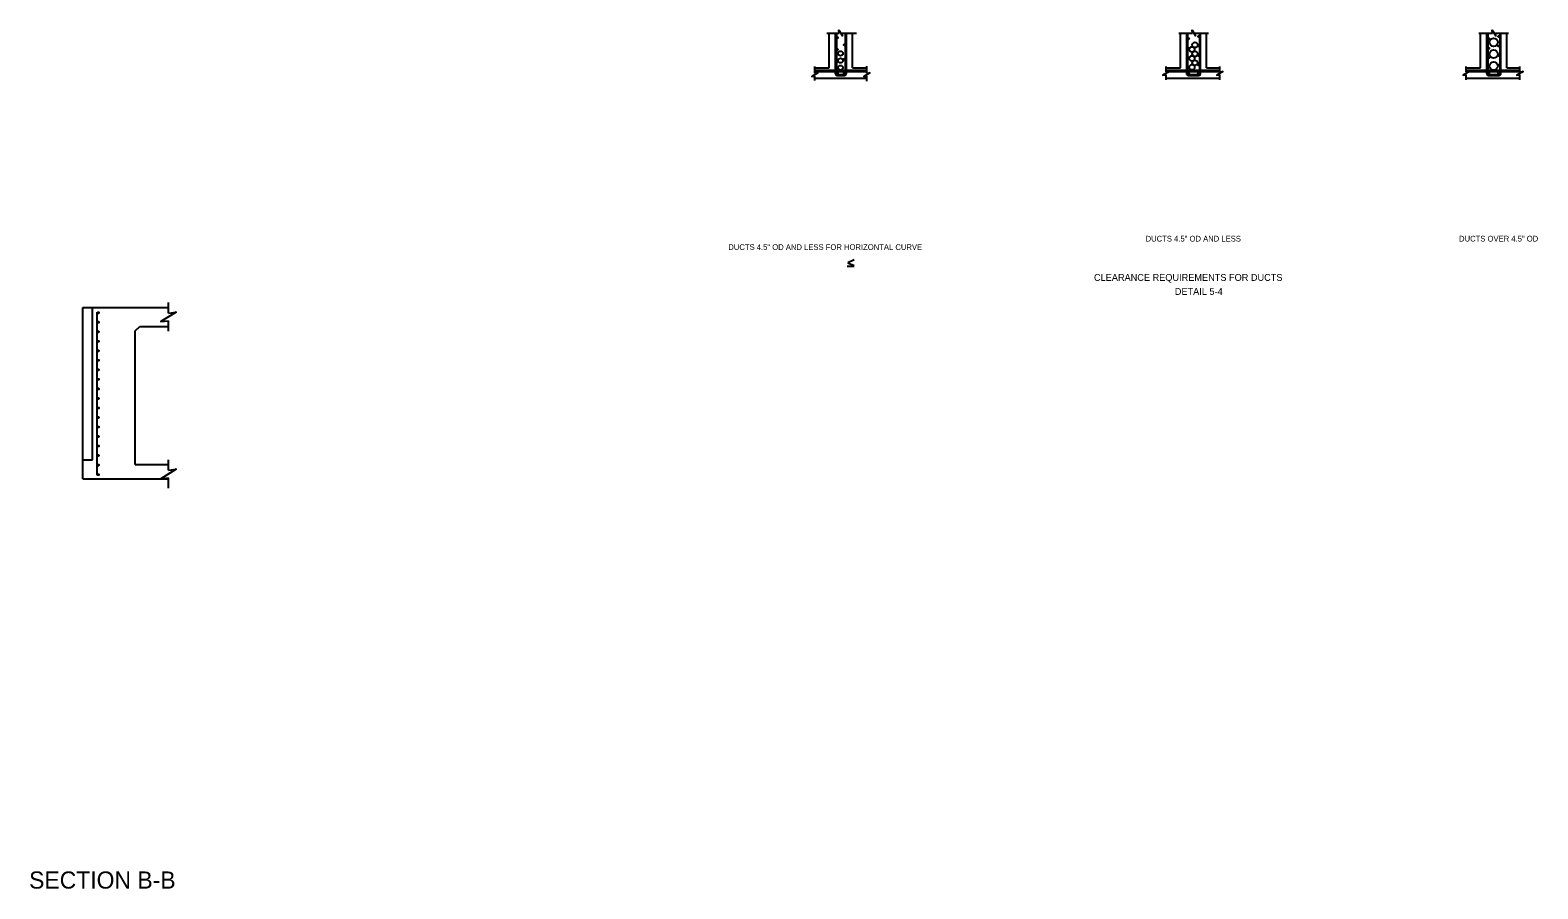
# Model space of a CAD drawing. Extents: x -409 to -267, y 350 to 478.
# Drawn here: x -330.2 to -277.5, y 353.4 to 383.5 of the extents above; entities that cross this region are included whole.
import ezdxf

# ---------------------------------------------------------------- set-up
doc = ezdxf.new("R2010")
doc.units = 0
for name, color, linetype in [('57 Undefined', 7, 'Continuous'), ('str_Concrete-A', 7, 'Continuous'), ('str_Non-Metallic-Components-B', 7, 'Continuous'), ('str_Reinforcement-A', 7, 'Continuous')]:
    doc.layers.add(name, color=color, linetype=linetype)

msp = doc.modelspace()

# ---------------------------------------------------------------- linework, layer by layer
at = {"layer": '57 Undefined'}
for p, q in [((-301.401, 375.206), (-301.654, 375.206)), ((-301.407, 375.447), (-301.633, 375.336)), ((-301.633, 375.336), (-301.402, 375.25))]:
    msp.add_line(p, q, dxfattribs=at)
at = {"layer": 'str_Concrete-A'}
for p, q in [((-302.357, 383.385), (-301.925, 383.385)), ((-302.278, 382.164), (-302.278, 383.385)), ((-301.825, 383.385), (-301.329, 383.385)), ((-301.467, 382.164), (-301.467, 383.385)), ((-290.046, 383.385), (-289.57, 383.385)), ((-289.987, 382.164), (-289.987, 383.385)), ((-289.47, 383.385), (-289.008, 383.385)), ((-289.071, 382.164), (-289.071, 383.385)), ((-279.54, 383.385), (-279.064, 383.385)), ((-279.481, 382.164), (-279.481, 383.385)), ((-278.964, 383.385), (-278.502, 383.385)), ((-278.566, 382.164), (-278.566, 383.385)), ((-302.782, 382.007), (-302.782, 382.213)), ((-302.782, 382.164), (-302.278, 382.164)), ((-302.782, 381.978), (-302.782, 382.125)), ((-301.467, 382.164), (-300.967, 382.164)), ((-300.967, 382.035), (-300.967, 382.224)), ((-300.967, 381.982), (-300.967, 382.129)), ((-290.492, 382.029), (-290.492, 382.213)), ((-290.492, 382.164), (-289.987, 382.164)), ((-289.071, 382.164), (-288.61, 382.164)), ((-288.61, 382.029), (-288.61, 382.213)), ((-279.986, 382.029), (-279.986, 382.213)), ((-279.986, 382.164), (-279.481, 382.164)), ((-278.566, 382.164), (-278.104, 382.164)), ((-278.104, 382.029), (-278.104, 382.213)), ((-302.782, 381.725), (-302.782, 381.871)), ((-302.782, 381.72), (-302.782, 381.85)), ((-302.782, 381.8), (-300.967, 381.8)), ((-300.967, 381.728), (-300.967, 381.875)), ((-300.967, 381.702), (-300.967, 381.836)), ((-290.492, 381.749), (-290.492, 381.922)), ((-290.492, 381.8), (-288.61, 381.8)), ((-288.61, 381.749), (-288.61, 381.922)), ((-279.986, 381.749), (-279.986, 381.922)), ((-279.986, 381.8), (-278.104, 381.8)), ((-278.104, 381.749), (-278.104, 381.922)), ((-328.4, 367.779), (-328.4, 373.779)), ((-328.4, 373.779), (-325.407, 373.779)), ((-328.067, 368.446), (-328.067, 373.779)), ((-325.407, 373.58), (-325.407, 373.947)), ((-326.567, 372.953), (-326.407, 373.113)), ((-326.407, 373.113), (-325.407, 373.113)), ((-325.407, 372.947), (-325.407, 373.313)), ((-326.567, 368.279), (-326.567, 372.953)), ((-328.4, 368.446), (-328.067, 368.446)), ((-325.407, 368.08), (-325.407, 368.447)), ((-326.567, 368.279), (-325.407, 368.279)), ((-325.407, 367.447), (-325.407, 367.813)), ((-328.4, 367.779), (-325.532, 367.779)), ((-328.4, 367.779), (-325.532, 367.779)), ((-328.4, 367.779), (-325.407, 367.779))]:
    msp.add_line(p, q, dxfattribs=at)
for points in [[(-301.925, 383.385), (-301.938, 383.485), (-301.813, 383.285), (-301.825, 383.385)], [(-289.57, 383.385), (-289.582, 383.485), (-289.457, 383.285), (-289.47, 383.385)], [(-279.064, 383.385), (-279.076, 383.485), (-278.951, 383.285), (-278.964, 383.385)], [(-290.492, 382.029), (-290.385, 382.042), (-290.599, 381.909), (-290.492, 381.922)], [(-288.61, 382.029), (-288.503, 382.042), (-288.716, 381.909), (-288.61, 381.922)], [(-279.986, 382.029), (-279.879, 382.042), (-280.093, 381.909), (-279.986, 381.922)], [(-278.104, 382.029), (-277.997, 382.042), (-278.211, 381.909), (-278.104, 381.922)], [(-302.782, 381.978), (-302.676, 381.992), (-302.889, 381.858), (-302.782, 381.871)], [(-300.967, 381.982), (-300.86, 381.995), (-301.073, 381.862), (-300.967, 381.875)], [(-325.407, 373.58), (-325.14, 373.613), (-325.674, 373.28), (-325.407, 373.313)], [(-325.407, 368.08), (-325.14, 368.113), (-325.674, 367.78), (-325.407, 367.813)]]:
    msp.add_lwpolyline(points, dxfattribs=at)
at = {"layer": 'str_Non-Metallic-Components-B'}
for centre, radius in [((-279.026, 383.064), 0.146), ((-301.884, 382.67), 0.0833), ((-289.584, 382.809), 0.0937), ((-289.584, 382.497), 0.0937), ((-289.479, 382.966), 0.0937), ((-289.479, 382.653), 0.0937), ((-279.026, 382.647), 0.146), ((-301.884, 382.42), 0.0833), ((-301.884, 382.17), 0.0833), ((-289.584, 382.184), 0.0937), ((-289.479, 382.341), 0.0937), ((-279.026, 382.23), 0.146)]:
    msp.add_circle(centre, radius, dxfattribs=at)
at = {"layer": 'str_Reinforcement-A'}
for p, q in [((-302.069, 383.385), (-302.069, 381.972)), ((-302.029, 383.385), (-302.029, 381.972)), ((-301.715, 381.972), (-301.715, 383.385)), ((-301.675, 381.972), (-301.675, 383.385)), ((-289.779, 383.385), (-289.779, 381.972)), ((-289.739, 383.385), (-289.739, 381.972)), ((-289.32, 383.385), (-289.32, 381.972)), ((-289.28, 381.972), (-289.28, 383.385)), ((-279.273, 383.385), (-279.273, 381.972)), ((-279.233, 383.385), (-279.233, 381.972)), ((-278.814, 383.385), (-278.814, 381.972)), ((-278.774, 381.972), (-278.774, 383.385)), ((-302.782, 382.081), (-302.069, 382.081)), ((-302.782, 382.041), (-302.069, 382.041)), ((-302.029, 382.081), (-301.715, 382.081)), ((-302.029, 382.041), (-301.715, 382.041)), ((-301.675, 382.081), (-300.967, 382.081)), ((-301.675, 382.041), (-300.967, 382.041)), ((-290.492, 382.081), (-289.779, 382.081)), ((-290.388, 382.041), (-289.779, 382.041)), ((-289.739, 382.081), (-289.32, 382.081)), ((-289.739, 382.041), (-289.32, 382.041)), ((-289.28, 382.081), (-288.61, 382.081)), ((-289.28, 382.041), (-288.61, 382.041)), ((-279.986, 382.081), (-279.273, 382.081)), ((-279.882, 382.041), (-279.273, 382.041)), ((-279.233, 382.081), (-278.814, 382.081)), ((-279.233, 382.041), (-278.814, 382.041)), ((-278.774, 382.081), (-278.104, 382.081)), ((-278.774, 382.041), (-278.104, 382.041)), ((-301.996, 381.938), (-301.749, 381.938)), ((-289.705, 381.938), (-289.353, 381.938)), ((-289.705, 381.898), (-289.353, 381.898)), ((-279.2, 381.938), (-278.847, 381.938)), ((-279.2, 381.898), (-278.847, 381.898)), ((-327.9, 367.904), (-327.9, 373.613))]:
    msp.add_line(p, q, dxfattribs=at)
msp.add_lwpolyline([(-301.996, 381.898), (-301.996, 381.898), (-301.749, 381.898)], dxfattribs=at)
for centre, radius in [((-301.994, 383.222), 0.0208), ((-301.994, 383.222), 0.0167), ((-301.994, 383.222), 0.0125), ((-301.994, 383.222), 0.00833), ((-301.994, 383.222), 0.00417), ((-289.706, 383.184), 0.0208), ((-289.706, 383.184), 0.0167), ((-289.706, 383.184), 0.0125), ((-289.706, 383.184), 0.00833), ((-289.706, 383.184), 0.00417), ((-289.355, 383.265), 0.0208), ((-289.355, 383.265), 0.0167), ((-289.355, 383.265), 0.0125), ((-289.355, 383.265), 0.00833), ((-289.355, 383.265), 0.00417), ((-279.201, 383.184), 0.0208), ((-279.201, 383.184), 0.0167), ((-279.201, 383.184), 0.0125), ((-279.201, 383.184), 0.00833), ((-279.201, 383.184), 0.00417), ((-278.849, 383.265), 0.0208), ((-278.849, 383.265), 0.0167), ((-278.849, 383.265), 0.0125), ((-278.849, 383.265), 0.00833), ((-278.849, 383.265), 0.00417), ((-301.994, 382.806), 0.0208), ((-301.994, 382.806), 0.0167), ((-301.994, 382.806), 0.0125), ((-301.994, 382.806), 0.00833), ((-301.994, 382.806), 0.00417), ((-301.75, 382.972), 0.0208), ((-301.75, 382.972), 0.0167), ((-301.75, 382.972), 0.0125), ((-301.75, 382.972), 0.00833), ((-301.75, 382.972), 0.00417), ((-289.706, 382.851), 0.0208), ((-289.706, 382.851), 0.0167), ((-289.706, 382.851), 0.0125), ((-289.706, 382.851), 0.00833), ((-289.706, 382.851), 0.00417), ((-289.355, 382.932), 0.0208), ((-289.355, 382.598), 0.0208), ((-289.355, 382.932), 0.0167), ((-289.355, 382.598), 0.0167), ((-289.355, 382.932), 0.0125), ((-289.355, 382.598), 0.0125), ((-289.355, 382.932), 0.00833), ((-289.355, 382.598), 0.00833), ((-289.355, 382.932), 0.00417), ((-289.355, 382.598), 0.00417), ((-279.201, 382.851), 0.0208), ((-279.201, 382.851), 0.0167), ((-279.201, 382.851), 0.0125), ((-279.201, 382.851), 0.00833), ((-279.201, 382.851), 0.00417), ((-278.849, 382.932), 0.0208), ((-278.849, 382.598), 0.0208), ((-278.849, 382.932), 0.0167), ((-278.849, 382.598), 0.0167), ((-278.849, 382.932), 0.0125), ((-278.849, 382.598), 0.0125), ((-278.849, 382.932), 0.00833), ((-278.849, 382.598), 0.00833), ((-278.849, 382.932), 0.00417), ((-278.849, 382.598), 0.00417), ((-301.994, 382.389), 0.0208), ((-301.994, 382.389), 0.0167), ((-301.994, 382.389), 0.0125), ((-301.994, 382.389), 0.00833), ((-301.994, 382.389), 0.00417), ((-301.75, 382.472), 0.0208), ((-301.75, 382.472), 0.0167), ((-301.75, 382.472), 0.0125), ((-301.75, 382.472), 0.00833), ((-301.75, 382.472), 0.00417), ((-289.706, 382.518), 0.0208), ((-289.706, 382.184), 0.0208), ((-289.706, 382.518), 0.0167), ((-289.706, 382.184), 0.0167), ((-289.706, 382.518), 0.0125), ((-289.706, 382.184), 0.0125), ((-289.706, 382.518), 0.00833), ((-289.706, 382.184), 0.00833), ((-289.706, 382.518), 0.00417), ((-289.706, 382.184), 0.00417), ((-289.355, 382.265), 0.0208), ((-289.355, 382.265), 0.0167), ((-289.355, 382.265), 0.0125), ((-289.355, 382.265), 0.00833), ((-289.355, 382.265), 0.00417), ((-279.201, 382.518), 0.0208), ((-279.201, 382.184), 0.0208), ((-279.201, 382.518), 0.0167), ((-279.201, 382.184), 0.0167), ((-279.201, 382.518), 0.0125), ((-279.201, 382.184), 0.0125), ((-279.201, 382.518), 0.00833), ((-279.201, 382.184), 0.00833), ((-279.201, 382.518), 0.00417), ((-279.201, 382.184), 0.00417), ((-278.849, 382.265), 0.0208), ((-278.849, 382.265), 0.0167), ((-278.849, 382.265), 0.0125), ((-278.849, 382.265), 0.00833), ((-278.849, 382.265), 0.00417), ((-301.994, 381.972), 0.0208), ((-301.994, 381.972), 0.0167), ((-301.994, 381.972), 0.0125), ((-301.994, 381.972), 0.00833), ((-301.994, 381.972), 0.00417), ((-301.75, 381.972), 0.0208), ((-301.75, 381.972), 0.0167), ((-301.75, 381.972), 0.0125), ((-301.75, 381.972), 0.00833), ((-301.75, 381.972), 0.00417), ((-289.704, 381.972), 0.0208), ((-289.704, 381.972), 0.0167), ((-289.704, 381.972), 0.0125), ((-289.704, 381.972), 0.00833), ((-289.704, 381.972), 0.00417), ((-289.355, 381.972), 0.0208), ((-289.355, 381.972), 0.0167), ((-289.355, 381.972), 0.0125), ((-289.355, 381.972), 0.00833), ((-289.355, 381.972), 0.00417), ((-279.198, 381.972), 0.0208), ((-279.198, 381.972), 0.0167), ((-279.198, 381.972), 0.0125), ((-279.198, 381.972), 0.00833), ((-279.198, 381.972), 0.00417), ((-278.849, 381.972), 0.0208), ((-278.849, 381.972), 0.0167), ((-278.849, 381.972), 0.0125), ((-278.849, 381.972), 0.00833), ((-278.849, 381.972), 0.00417), ((-327.858, 373.592), 0.0208), ((-327.858, 373.592), 0.0167), ((-327.858, 373.592), 0.0125), ((-327.858, 373.592), 0.00833), ((-327.858, 373.592), 0.00417), ((-327.858, 373.259), 0.0208), ((-327.858, 373.259), 0.0167), ((-327.858, 373.259), 0.0125), ((-327.858, 373.259), 0.00833), ((-327.858, 373.259), 0.00417), ((-327.858, 372.925), 0.0208), ((-327.858, 372.592), 0.0208), ((-327.858, 372.925), 0.0167), ((-327.858, 372.592), 0.0167), ((-327.858, 372.925), 0.0125), ((-327.858, 372.592), 0.0125), ((-327.858, 372.925), 0.00833), ((-327.858, 372.592), 0.00833), ((-327.858, 372.925), 0.00417), ((-327.858, 372.592), 0.00417), ((-327.858, 372.259), 0.0208), ((-327.858, 372.259), 0.0167), ((-327.858, 372.259), 0.0125), ((-327.858, 372.259), 0.00833), ((-327.858, 372.259), 0.00417), ((-327.858, 371.925), 0.0208), ((-327.858, 371.592), 0.0208), ((-327.858, 371.925), 0.0167), ((-327.858, 371.592), 0.0167), ((-327.858, 371.925), 0.0125), ((-327.858, 371.592), 0.0125), ((-327.858, 371.925), 0.00833), ((-327.858, 371.592), 0.00833), ((-327.858, 371.925), 0.00417), ((-327.858, 371.592), 0.00417), ((-327.858, 371.259), 0.0208), ((-327.858, 371.259), 0.0167), ((-327.858, 371.259), 0.0125), ((-327.858, 371.259), 0.00833), ((-327.858, 371.259), 0.00417), ((-327.858, 370.925), 0.0208), ((-327.858, 370.592), 0.0208), ((-327.858, 370.925), 0.0167), ((-327.858, 370.592), 0.0167), ((-327.858, 370.925), 0.0125), ((-327.858, 370.592), 0.0125), ((-327.858, 370.925), 0.00833), ((-327.858, 370.592), 0.00833), ((-327.858, 370.925), 0.00417), ((-327.858, 370.592), 0.00417), ((-327.858, 370.259), 0.0208), ((-327.858, 369.925), 0.0208), ((-327.858, 370.259), 0.0167), ((-327.858, 369.925), 0.0167), ((-327.858, 370.259), 0.0125), ((-327.858, 369.925), 0.0125), ((-327.858, 370.259), 0.00833), ((-327.858, 369.925), 0.00833), ((-327.858, 370.259), 0.00417), ((-327.858, 369.925), 0.00417), ((-327.858, 369.592), 0.0208), ((-327.858, 369.592), 0.0167), ((-327.858, 369.592), 0.0125), ((-327.858, 369.592), 0.00833), ((-327.858, 369.592), 0.00417), ((-327.858, 369.259), 0.0208), ((-327.858, 368.925), 0.0208), ((-327.858, 369.259), 0.0167), ((-327.858, 368.925), 0.0167), ((-327.858, 369.259), 0.0125), ((-327.858, 368.925), 0.0125), ((-327.858, 369.259), 0.00833), ((-327.858, 368.925), 0.00833), ((-327.858, 369.259), 0.00417), ((-327.858, 368.925), 0.00417), ((-327.858, 368.592), 0.0208), ((-327.858, 368.592), 0.0167), ((-327.858, 368.592), 0.0125), ((-327.858, 368.592), 0.00833), ((-327.858, 368.592), 0.00417), ((-327.858, 368.259), 0.0208), ((-327.858, 367.925), 0.0208), ((-327.858, 368.259), 0.0167), ((-327.858, 367.925), 0.0167), ((-327.858, 368.259), 0.0125), ((-327.858, 367.925), 0.0125), ((-327.858, 368.259), 0.00833), ((-327.858, 367.925), 0.00833), ((-327.858, 368.259), 0.00417), ((-327.858, 367.925), 0.00417)]:
    msp.add_circle(centre, radius, dxfattribs=at)
for centre, radius, start, end in [((-301.996, 381.972), 0.0734, 180, 270), ((-301.996, 381.972), 0.0334, 180, 270), ((-301.749, 381.972), 0.0334, 270, 360), ((-301.749, 381.972), 0.0734, 270, 360), ((-289.705, 381.972), 0.0734, 180, 270), ((-289.705, 381.972), 0.0334, 180, 270), ((-289.353, 381.972), 0.0734, 270.3455, 360), ((-289.353, 381.972), 0.0334, 270, 360), ((-279.2, 381.972), 0.0734, 180, 270), ((-279.2, 381.972), 0.0334, 180, 270), ((-278.847, 381.972), 0.0734, 270.3455, 360), ((-278.847, 381.972), 0.0334, 270, 360)]:
    msp.add_arc(centre, radius, start, end, dxfattribs=at)

# ---------------------------------------------------------------- texts
at = {"layer": '57 Undefined'}
for s, height, p in [('DUCTS 4.5" OD AND LESS', 0.2, (-291.205, 376.085)), ('DUCTS OVER 4.5" OD', 0.2, (-280.235, 376.085)), ('DUCTS 4.5" OD AND LESS FOR HORIZONTAL CURVE', 0.2, (-305.81, 375.791)), ('CLEARANCE REQUIREMENTS FOR DUCTS', 0.24, (-293.013, 374.708)), ('SECTION B-B', 0.6, (-330.281, 353.432))]:
    msp.add_text(s, height=height, dxfattribs=at).set_placement(p)
at = {"layer": 'str_Reinforcement-A'}
msp.add_text('DETAIL 5-4', height=0.24, dxfattribs=at).set_placement((-290.184, 374.217))

doc.saveas('drawing.dxf')
